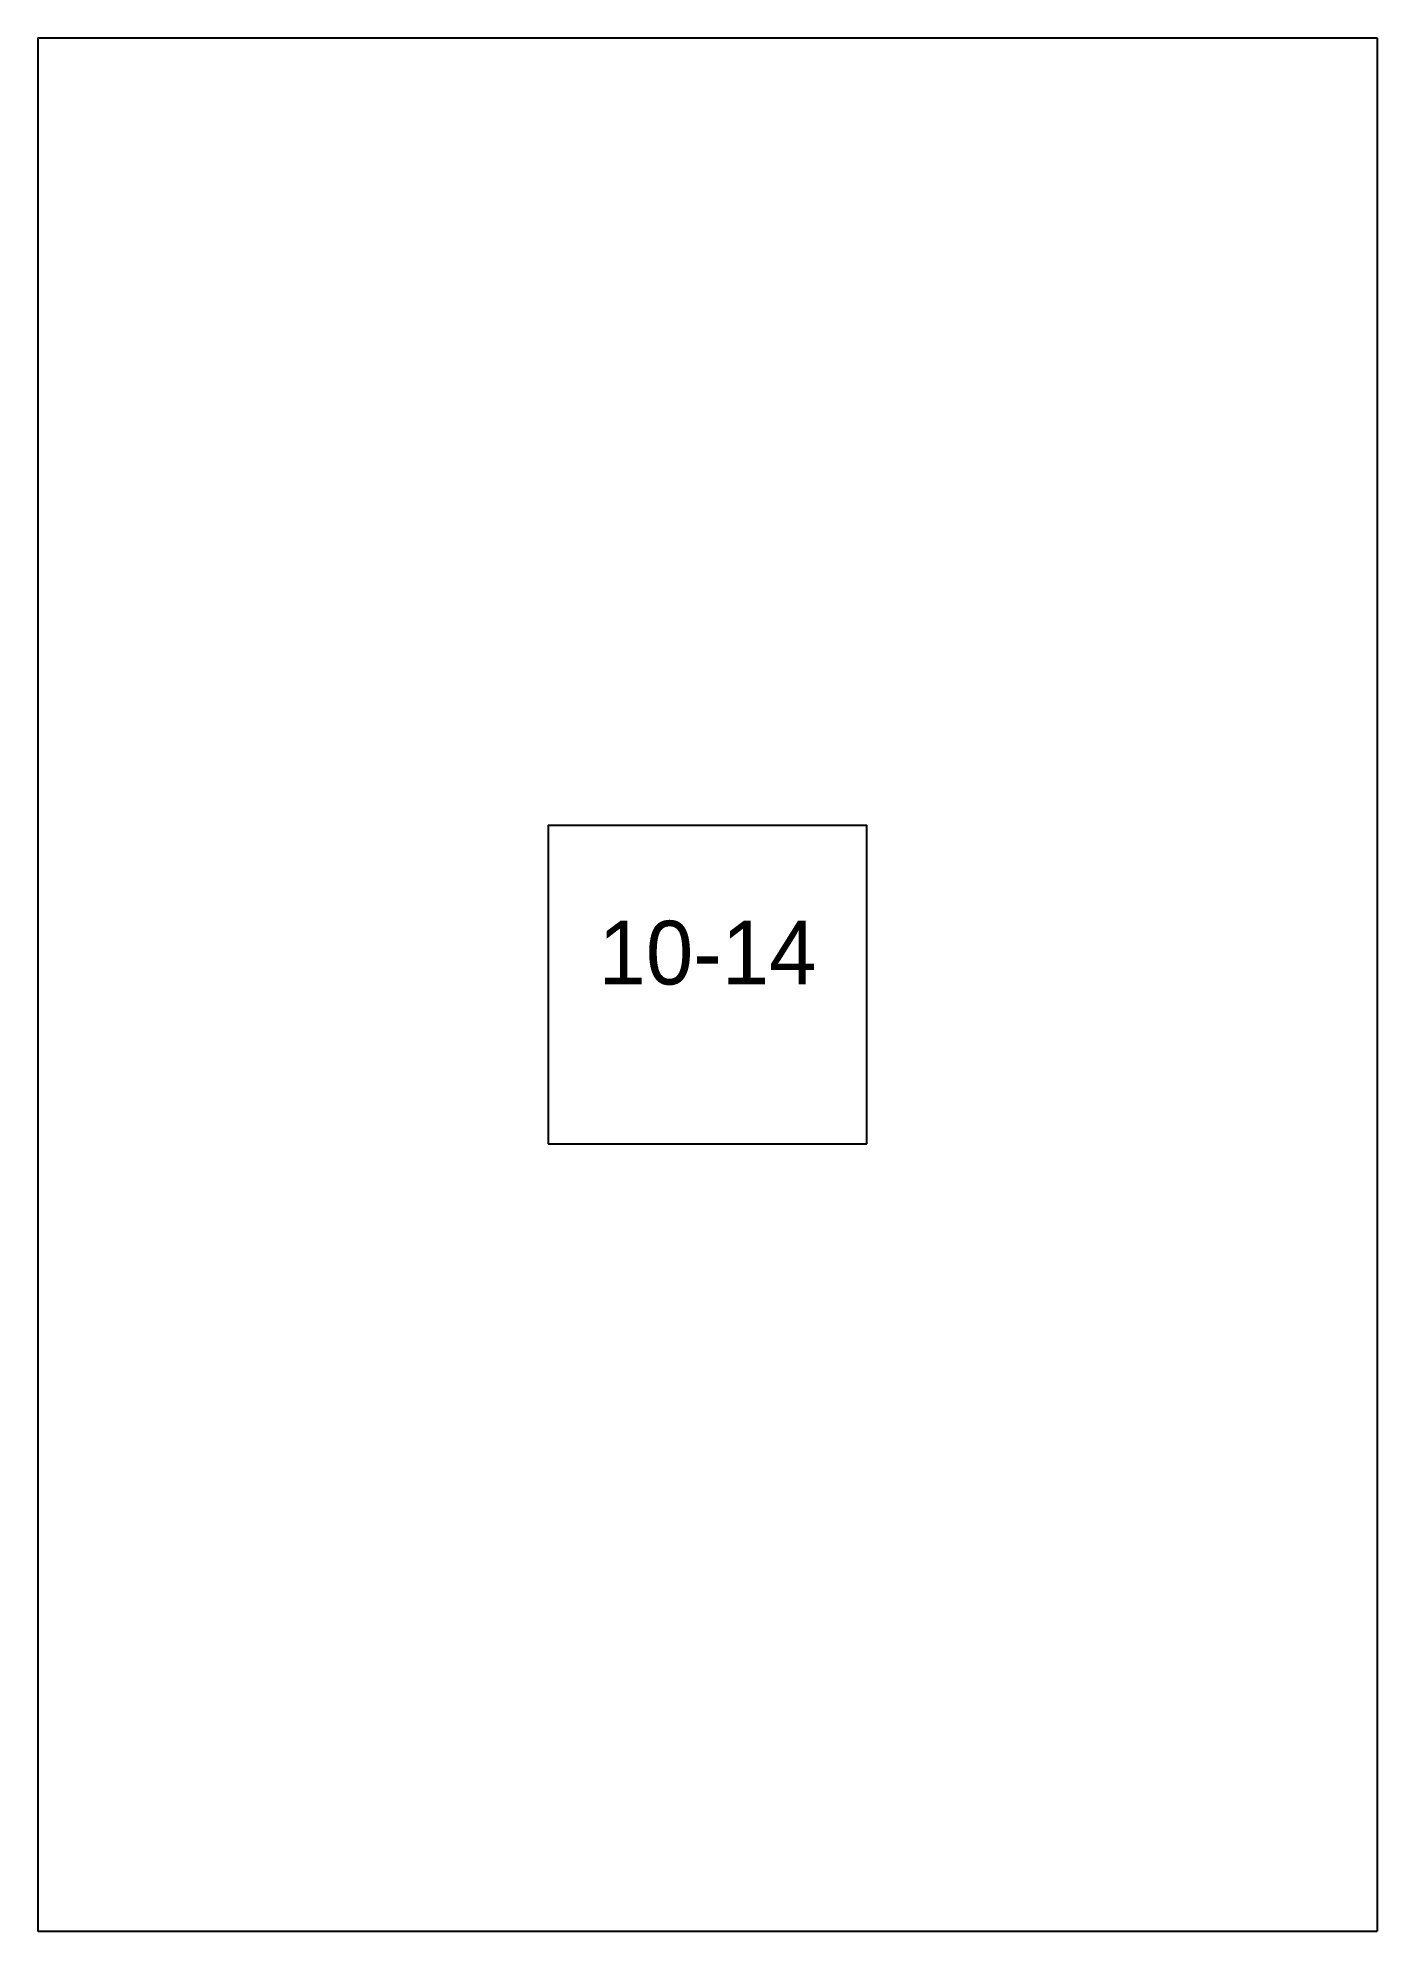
# Paper-space layout 'Plan 10-14' of a CAD drawing. Header units: metres, sheet in millimetres. Extents: x 0 to 210, y 0 to 297.
# The model-space entities are those that its viewports show. They can reach past a viewport. Long polylines and large blocks are cut down to what shows.
import ezdxf
from ezdxf.enums import TextEntityAlignment as Align

# ---------------------------------------------------------------- set-up
doc = ezdxf.new("R2010")
doc.units = ezdxf.units.M
doc.layers.add('TEXTLAYER', color=7, linetype='Continuous')
doc.layers.add('VIEWPORTS', color=7, linetype='Continuous')

msp = doc.modelspace()

# ---------------------------------------------------------------- linework, layer by layer
at = {"color": 9}
for p, q in [((2730, -2376), (2730, -2673)), ((2730, -2376), (2730, -2673)), ((2940, -2376), (2940, -2673)), ((2520, -2673), (2730, -2673)), ((2520, -2673), (2730, -2673)), ((2730, -2673), (2940, -2673)), ((2730, -2673), (2730, -2970)), ((2730, -2673), (2940, -2673)), ((2730, -2673), (2730, -2970)), ((2940, -2673), (2940, -2970)), ((2810, -2796.5), (2860, -2796.5)), ((2810, -2796.5), (2810, -2846.5)), ((2860, -2846.5), (2860, -2796.5)), ((2810, -2846.5), (2860, -2846.5)), ((2520, -2970), (2730, -2970)), ((2730, -2970), (2940, -2970))]:
    msp.add_line(p, q, dxfattribs=at)

# ---------------------------------------------------------------- texts
at = {"layer": 'TEXTLAYER', "color": 1}
msp.add_text('10-14', height=10, dxfattribs=at).set_placement((2835, -2821.5), align=Align.CENTER)

psp = doc.layouts.new('Plan 10-14')

# ---------------------------------------------------------------- viewports
at = {"layer": 'VIEWPORTS'}
psp.add_viewport(center=(105, 148.5), size=(210, 297), view_center_point=(2835, -2821.5), view_height=297, dxfattribs=at)

doc.saveas('drawing.dxf')
